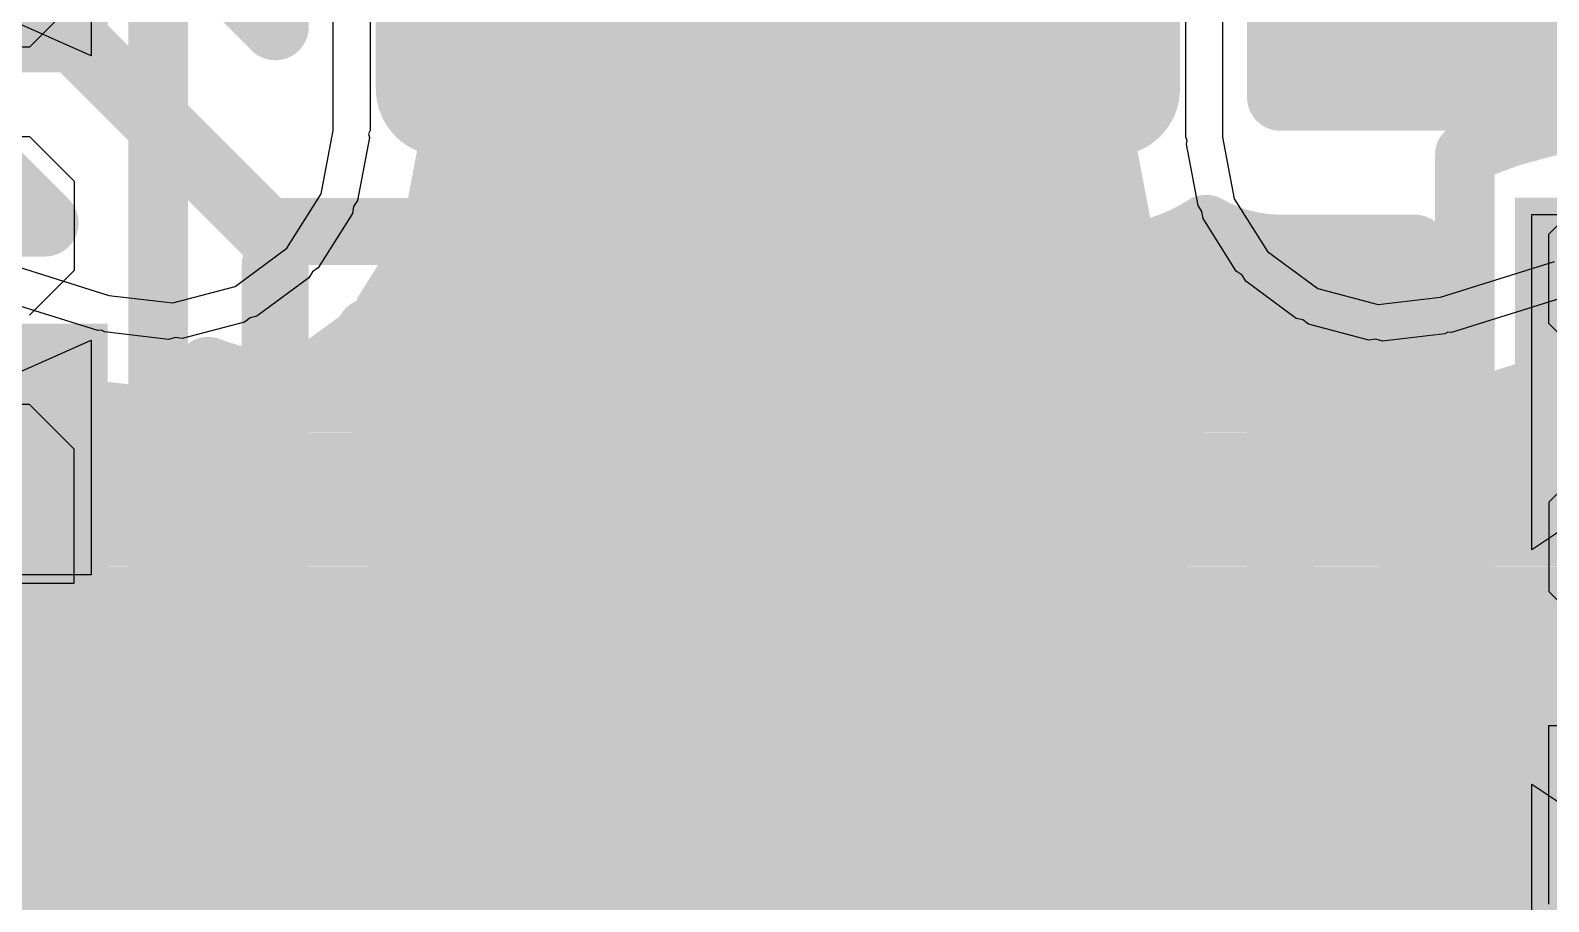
# Model space of a CAD drawing. Header units: millimetres. Extents: x 0.11 to 5.67, y 0.55 to 4.24.
# Drawn here: x 2.0008 to 2.1791, y 2.2864 to 2.3888 of the extents above; entities that cross this region are included whole.
import ezdxf

# ---------------------------------------------------------------- set-up
doc = ezdxf.new("R2010")
doc.units = ezdxf.units.MM
doc.header["$MEASUREMENT"] = 0
for name, color, linetype in [('BottomLayer', 5, 'Continuous'), ('BottomOverlay', 54, 'Continuous'), ('BottomPaste', 16, 'Continuous'), ('BottomSolder', 6, 'Continuous'), ('InternalPlane1', 76, 'Continuous'), ('InternalPlane2', 16, 'Continuous'), ('Mechanical3', 76, 'Continuous'), ('MultiLayer', 9, 'Continuous'), ('TopLayer', 1, 'Continuous'), ('TopOverlay', 2, 'Continuous'), ('TopPaste', 8, 'Continuous'), ('TopSolder', 216, 'Continuous'), ('ViaHoleLayer', 16, 'Continuous')]:
    doc.layers.add(name, color=color, linetype=linetype)

# ---------------------------------------------------------------- blocks, each defined once
blk = doc.blocks.new('RC0603_B_147')
at = {"layer": 'BottomLayer'}
for points in [[(-0.04429, -0.01772), (-0.01673, -0.01772), (-0.04429, 0.01772), (-0.01673, 0.01772)], [(0.04427, 0.01772), (0.01671, 0.01772), (0.04427, -0.01772), (0.01671, -0.01772)]]:
    blk.add_solid(points, dxfattribs=at)
at = {"layer": 'BottomOverlay', "const_width": 0.00701}
for points in [[(-0.05217, 0.02559), (-0.05217, -0.02559)], [(-0.05217, 0.02559), (0.05217, 0.02559)], [(0.05217, 0.02559), (0.05217, -0.02559)], [(-0.05217, -0.02559), (0.05217, -0.02559)]]:
    blk.add_lwpolyline(points, dxfattribs=at)
at = {"layer": 'BottomOverlay', "const_width": 0.0035}
for points in [[(-0.05392, 0.02559, 1), (-0.05041, 0.02559, 1)], [(-0.05392, 0.02559, 1), (-0.05041, 0.02559, 1)], [(0.05041, 0.02559, 1), (0.05392, 0.02559, 1)], [(0.05041, 0.02559, 1), (0.05392, 0.02559, 1)], [(-0.05392, -0.02559, 1), (-0.05041, -0.02559, 1)], [(-0.05392, -0.02559, 1), (-0.05041, -0.02559, 1)], [(0.05041, -0.02559, 1), (0.05392, -0.02559, 1)], [(0.05041, -0.02559, 1), (0.05392, -0.02559, 1)]]:
    blk.add_lwpolyline(points, format="xyb", close=True, dxfattribs=at)
at = {"layer": 'BottomPaste'}
for p, q in [((-0.04429, -0.01772), (-0.04429, 0.01772)), ((-0.04429, 0.01772), (-0.01673, 0.01772)), ((-0.01673, 0.01772), (-0.02461, 0)), ((0.02458, 0), (0.01671, 0.01772)), ((0.01671, 0.01772), (0.04427, 0.01772)), ((0.04427, 0.01772), (0.04427, -0.01772)), ((-0.02461, 0), (-0.01673, -0.01772)), ((0.01671, -0.01772), (0.02458, 0)), ((-0.01673, -0.01772), (-0.04429, -0.01772)), ((0.04427, -0.01772), (0.01671, -0.01772))]:
    blk.add_line(p, q, dxfattribs=at)
at = {"layer": 'BottomSolder'}
for points in [[(-0.04626, -0.01969), (-0.01476, -0.01969), (-0.04626, 0.01969), (-0.01476, 0.01969)], [(0.04624, 0.01969), (0.01474, 0.01969), (0.04624, -0.01969), (0.01474, -0.01969)]]:
    blk.add_solid(points, dxfattribs=at)
at = {"layer": 'Mechanical3'}
for p, q in [((-0.04528, 0.01575), (-0.04528, -0.01574)), ((-0.03478, 0.00525), (-0.02429, 0.01575)), ((0.0072, 0.01575), (-0.01379, 0.01575)), ((-0.01379, 0.01575), (0.0072, -0.00524)), ((0.0177, 0.0105), (0.02294, 0.01575)), ((0.02294, 0.01575), (0.03344, 0.01575)), ((0.03344, 0.01575), (0.03869, 0.0105)), ((0.03869, 0.0105), (0.03869, -0.01049)), ((-0.02953, 0.00525), (-0.04528, 0.00525)), ((-0.02429, 0.00001), (-0.02953, 0.00525)), ((-0.02429, -0.01049), (-0.02429, 0.00001)), ((0.0177, -0.00524), (0.02294, 0.00001)), ((0.02294, 0.00001), (0.03869, 0.00001)), ((0.0072, -0.00524), (0.0072, -0.01049)), ((0.0177, -0.01049), (0.0177, -0.00524)), ((-0.02953, -0.01574), (-0.02429, -0.01049)), ((-0.00854, -0.01574), (-0.01379, -0.01049)), ((0.0072, -0.01049), (0.00195, -0.01574)), ((0.02294, -0.01574), (0.0177, -0.01049)), ((0.03869, -0.01049), (0.03344, -0.01574)), ((-0.04528, -0.01574), (-0.02953, -0.01574)), ((0.00195, -0.01574), (-0.00854, -0.01574)), ((0.03344, -0.01574), (0.02294, -0.01574))]:
    blk.add_line(p, q, dxfattribs=at)
blk = doc.blocks.new('SDR0805_180')
at = {"layer": 'TopLayer'}
for p, q in [((-0.07054, 0.15033), (-0.07784, 0.14948)), ((-0.06345, 0.14846), (-0.07054, 0.15033)), ((0.07109, 0.15012), (0.06378, 0.14819)), ((0.07859, 0.14925), (0.07109, 0.15012)), ((-0.07784, 0.14948), (-0.09125, 0.14529)), ((-0.05753, 0.14411), (-0.06345, 0.14846)), ((0.06378, 0.14819), (0.05768, 0.14371)), ((0.09155, 0.1452), (0.07859, 0.14925)), ((-0.05361, 0.1379), (-0.05753, 0.14411)), ((0.05768, 0.14371), (0.05365, 0.13732)), ((-0.05224, 0.13068), (-0.05361, 0.1379)), ((0.05365, 0.13732), (0.05224, 0.12989)), ((-0.05224, -0.12989), (-0.05224, 0.13068)), ((0.05224, 0.12989), (0.05224, -0.13068))]:
    blk.add_line(p, q, dxfattribs=at)
at = {"layer": 'TopOverlay', "const_width": 0.00709}
blk.add_lwpolyline([(-0.06536, 0.17141, -0.154808), (0.06466, 0.16846)], format="xyb", dxfattribs=at)
at = {"layer": 'TopOverlay', "const_width": 0.00354}
for points in [[(-0.06713, 0.17141, 1), (-0.06359, 0.17141, 1)], [(0.06289, 0.16846, 1), (0.06643, 0.16846, 1)]]:
    blk.add_lwpolyline(points, format="xyb", close=True, dxfattribs=at)
at = {"layer": 'TopPaste'}
for p, q in [((-0.07054, 0.15033), (-0.07784, 0.14948)), ((-0.06345, 0.14846), (-0.07054, 0.15033)), ((0.07109, 0.15012), (0.06378, 0.14819)), ((0.07859, 0.14925), (0.07109, 0.15012)), ((-0.07784, 0.14948), (-0.09125, 0.14529)), ((-0.05753, 0.14411), (-0.06345, 0.14846)), ((0.06378, 0.14819), (0.05768, 0.14371)), ((0.09155, 0.1452), (0.07859, 0.14925)), ((-0.05361, 0.1379), (-0.05753, 0.14411)), ((0.05768, 0.14371), (0.05365, 0.13732)), ((-0.05224, 0.13068), (-0.05361, 0.1379)), ((0.05365, 0.13732), (0.05224, 0.12989)), ((-0.05224, -0.12989), (-0.05224, 0.13068)), ((0.05224, 0.12989), (0.05224, -0.13068))]:
    blk.add_line(p, q, dxfattribs=at)
at = {"layer": 'TopSolder'}
for p, q in [((-0.09254, 0.14943), (-0.07913, 0.15362)), ((-0.07913, 0.15362), (-0.07871, 0.15358)), ((-0.07871, 0.15358), (-0.07834, 0.15378)), ((-0.07834, 0.15378), (-0.07105, 0.15463)), ((-0.07105, 0.15463), (-0.07025, 0.15441)), ((-0.07025, 0.15441), (-0.06944, 0.15452)), ((-0.06944, 0.15452), (-0.06234, 0.15264)), ((0.06267, 0.15238), (0.06998, 0.15431)), ((0.06998, 0.15431), (0.07079, 0.1542)), ((0.07079, 0.1542), (0.07159, 0.15442)), ((0.07159, 0.15442), (0.0791, 0.15355)), ((0.0791, 0.15355), (0.07947, 0.15334)), ((-0.06234, 0.15264), (-0.06168, 0.15214)), ((-0.06168, 0.15214), (-0.06088, 0.15195)), ((-0.06088, 0.15195), (-0.05496, 0.1476)), ((0.05512, 0.1472), (0.06121, 0.15168)), ((0.06121, 0.15168), (0.06201, 0.15188)), ((0.06201, 0.15188), (0.06267, 0.15238)), ((0.07947, 0.15334), (0.07989, 0.15338)), ((0.07989, 0.15338), (0.09284, 0.14933)), ((-0.05496, 0.1476), (-0.05454, 0.14689)), ((-0.05454, 0.14689), (-0.05386, 0.14642)), ((-0.05386, 0.14642), (-0.04995, 0.14021)), ((0.05402, 0.14602), (0.05469, 0.1465)), ((0.05469, 0.1465), (0.05512, 0.1472)), ((0.04999, 0.13963), (0.05402, 0.14602)), ((-0.04995, 0.14021), (-0.04981, 0.13939)), ((-0.04981, 0.13939), (-0.04936, 0.1387)), ((0.04985, 0.13881), (0.04999, 0.13963)), ((-0.04936, 0.1387), (-0.04799, 0.13149)), ((0.04799, 0.1307), (0.0494, 0.13812)), ((0.0494, 0.13812), (0.04985, 0.13881)), ((-0.04799, 0.13149), (-0.04808, 0.13107)), ((-0.04808, 0.13107), (-0.04791, 0.13068)), ((-0.04791, 0.13068), (-0.04791, -0.12989)), ((0.04791, 0.12989), (0.04808, 0.13028)), ((0.04808, 0.13028), (0.04799, 0.1307)), ((0.04791, -0.13068), (0.04791, 0.12989))]:
    blk.add_line(p, q, dxfattribs=at)
blk = doc.blocks.new('S_PDSO_G10_B_194')
at = {"layer": 'BottomLayer', "const_width": 0.01181}
for points in [[(-0.04035, 0.06299), (-0.04035, 0.10827)], [(-0.02067, 0.06299), (-0.02067, 0.10827)], [(-0.00098, 0.06299), (-0.00098, 0.10827)], [(0.0187, 0.06299), (0.0187, 0.10827)], [(0.03839, 0.06299), (0.03839, 0.10827)], [(-0.04035, -0.11024), (-0.04035, -0.06496)], [(-0.02067, -0.11024), (-0.02067, -0.06496)], [(-0.00098, -0.11024), (-0.00098, -0.06496)], [(0.0187, -0.11024), (0.0187, -0.06496)], [(0.03839, -0.11024), (0.03839, -0.06496)]]:
    blk.add_lwpolyline(points, dxfattribs=at)
at = {"layer": 'BottomLayer', "const_width": 0.00591}
for points in [[(-0.04331, 0.10827, 1), (-0.0374, 0.10827, 1)], [(-0.02362, 0.10827, 1), (-0.01772, 0.10827, 1)], [(-0.00394, 0.10827, 1), (0.00197, 0.10827, 1)], [(0.01575, 0.10827, 1), (0.02165, 0.10827, 1)], [(0.03543, 0.10827, 1), (0.04134, 0.10827, 1)], [(-0.04331, 0.06299, 1), (-0.0374, 0.06299, 1)], [(-0.02362, 0.06299, 1), (-0.01772, 0.06299, 1)], [(-0.00394, 0.06299, 1), (0.00197, 0.06299, 1)], [(0.01575, 0.06299, 1), (0.02165, 0.06299, 1)], [(0.03543, 0.06299, 1), (0.04134, 0.06299, 1)], [(-0.04331, -0.06496, 1), (-0.0374, -0.06496, 1)], [(-0.02362, -0.06496, 1), (-0.01772, -0.06496, 1)], [(-0.00394, -0.06496, 1), (0.00197, -0.06496, 1)], [(0.01575, -0.06496, 1), (0.02165, -0.06496, 1)], [(0.03543, -0.06496, 1), (0.04134, -0.06496, 1)], [(-0.04331, -0.11024, 1), (-0.0374, -0.11024, 1)], [(-0.02362, -0.11024, 1), (-0.01772, -0.11024, 1)], [(-0.00394, -0.11024, 1), (0.00197, -0.11024, 1)], [(0.01575, -0.11024, 1), (0.02165, -0.11024, 1)], [(0.03543, -0.11024, 1), (0.04134, -0.11024, 1)]]:
    blk.add_lwpolyline(points, format="xyb", close=True, dxfattribs=at)
at = {"layer": 'BottomLayer'}
blk.add_solid([(0.03543, 0.02953), (-0.0374, 0.02953), (0.03543, -0.0315), (-0.0374, -0.0315)], dxfattribs=at)
at = {"layer": 'BottomOverlay'}
for points, const_width in [([(-0.06102, 0.10335, 1), (-0.07087, 0.10335, 1)], 0.00984), ([(-0.07333, 0.10335, 1), (-0.06841, 0.10335, 1)], 0.00492), ([(-0.06348, 0.10335, 1), (-0.05856, 0.10335, 1)], 0.00492), ([(-0.06201, 0.04232, 1), (-0.05807, 0.04232, 1)], 0.00394), ([(0.0561, 0.04232, 1), (0.06004, 0.04232, 1)], 0.00394), ([(-0.06201, -0.04429, 1), (-0.05807, -0.04429, 1)], 0.00394), ([(0.0561, -0.04429, 1), (0.06004, -0.04429, 1)], 0.00394)]:
    blk.add_lwpolyline(points, format="xyb", close=True, dxfattribs=dict(at, const_width=const_width))
at = {"layer": 'BottomOverlay', "const_width": 0.00787}
for points in [[(-0.06004, 0.04232), (-0.06004, -0.04429)], [(0.05807, 0.04232), (0.05807, -0.04429)]]:
    blk.add_lwpolyline(points, dxfattribs=at)
at = {"layer": 'BottomPaste', "const_width": 0.01181}
for points in [[(-0.04035, 0.06299), (-0.04035, 0.10827)], [(-0.02067, 0.06299), (-0.02067, 0.10827)], [(-0.00098, 0.06299), (-0.00098, 0.10827)], [(0.0187, 0.06299), (0.0187, 0.10827)], [(0.03839, 0.06299), (0.03839, 0.10827)], [(-0.04035, -0.11024), (-0.04035, -0.06496)], [(-0.02067, -0.11024), (-0.02067, -0.06496)], [(-0.00098, -0.11024), (-0.00098, -0.06496)], [(0.0187, -0.11024), (0.0187, -0.06496)], [(0.03839, -0.11024), (0.03839, -0.06496)]]:
    blk.add_lwpolyline(points, dxfattribs=at)
at = {"layer": 'BottomPaste', "const_width": 0.00591}
for points in [[(-0.04331, 0.10827, 1), (-0.0374, 0.10827, 1)], [(-0.02362, 0.10827, 1), (-0.01772, 0.10827, 1)], [(-0.00394, 0.10827, 1), (0.00197, 0.10827, 1)], [(0.01575, 0.10827, 1), (0.02165, 0.10827, 1)], [(0.03543, 0.10827, 1), (0.04134, 0.10827, 1)], [(-0.04331, 0.06299, 1), (-0.0374, 0.06299, 1)], [(-0.02362, 0.06299, 1), (-0.01772, 0.06299, 1)], [(-0.00394, 0.06299, 1), (0.00197, 0.06299, 1)], [(0.01575, 0.06299, 1), (0.02165, 0.06299, 1)], [(0.03543, 0.06299, 1), (0.04134, 0.06299, 1)], [(-0.04331, -0.06496, 1), (-0.0374, -0.06496, 1)], [(-0.02362, -0.06496, 1), (-0.01772, -0.06496, 1)], [(-0.00394, -0.06496, 1), (0.00197, -0.06496, 1)], [(0.01575, -0.06496, 1), (0.02165, -0.06496, 1)], [(0.03543, -0.06496, 1), (0.04134, -0.06496, 1)], [(-0.04331, -0.11024, 1), (-0.0374, -0.11024, 1)], [(-0.02362, -0.11024, 1), (-0.01772, -0.11024, 1)], [(-0.00394, -0.11024, 1), (0.00197, -0.11024, 1)], [(0.01575, -0.11024, 1), (0.02165, -0.11024, 1)], [(0.03543, -0.11024, 1), (0.04134, -0.11024, 1)]]:
    blk.add_lwpolyline(points, format="xyb", close=True, dxfattribs=at)
at = {"layer": 'BottomPaste'}
blk.add_solid([(0.03543, 0.02953), (-0.0374, 0.02953), (0.03543, -0.0315), (-0.0374, -0.0315)], dxfattribs=at)
at = {"layer": 'BottomSolder', "const_width": 0.01575}
for points in [[(-0.04035, 0.06299), (-0.04035, 0.10827)], [(-0.02067, 0.06299), (-0.02067, 0.10827)], [(-0.00098, 0.06299), (-0.00098, 0.10827)], [(0.0187, 0.06299), (0.0187, 0.10827)], [(0.03839, 0.06299), (0.03839, 0.10827)], [(-0.04035, -0.11024), (-0.04035, -0.06496)], [(-0.02067, -0.11024), (-0.02067, -0.06496)], [(-0.00098, -0.11024), (-0.00098, -0.06496)], [(0.0187, -0.11024), (0.0187, -0.06496)], [(0.03839, -0.11024), (0.03839, -0.06496)]]:
    blk.add_lwpolyline(points, dxfattribs=at)
at = {"layer": 'BottomSolder', "const_width": 0.00787}
for points in [[(-0.04429, 0.10827, 1), (-0.03642, 0.10827, 1)], [(-0.02461, 0.10827, 1), (-0.01673, 0.10827, 1)], [(-0.00492, 0.10827, 1), (0.00295, 0.10827, 1)], [(0.01476, 0.10827, 1), (0.02264, 0.10827, 1)], [(0.03445, 0.10827, 1), (0.04232, 0.10827, 1)], [(-0.04429, 0.06299, 1), (-0.03642, 0.06299, 1)], [(-0.02461, 0.06299, 1), (-0.01673, 0.06299, 1)], [(-0.00492, 0.06299, 1), (0.00295, 0.06299, 1)], [(0.01476, 0.06299, 1), (0.02264, 0.06299, 1)], [(0.03445, 0.06299, 1), (0.04232, 0.06299, 1)], [(-0.04429, -0.06496, 1), (-0.03642, -0.06496, 1)], [(-0.02461, -0.06496, 1), (-0.01673, -0.06496, 1)], [(-0.00492, -0.06496, 1), (0.00295, -0.06496, 1)], [(0.01476, -0.06496, 1), (0.02264, -0.06496, 1)], [(0.03445, -0.06496, 1), (0.04232, -0.06496, 1)], [(-0.04429, -0.11024, 1), (-0.03642, -0.11024, 1)], [(-0.02461, -0.11024, 1), (-0.01673, -0.11024, 1)], [(-0.00492, -0.11024, 1), (0.00295, -0.11024, 1)], [(0.01476, -0.11024, 1), (0.02264, -0.11024, 1)], [(0.03445, -0.11024, 1), (0.04232, -0.11024, 1)]]:
    blk.add_lwpolyline(points, format="xyb", close=True, dxfattribs=at)
at = {"layer": 'BottomSolder'}
blk.add_solid([(0.0374, 0.0315), (-0.03937, 0.0315), (0.0374, -0.03346), (-0.03937, -0.03346)], dxfattribs=at)
blk = doc.blocks.new('CC16X10_CAP0_5_1__P________242')
at = {"layer": 'TopOverlay', "const_width": 0.01}
blk.add_lwpolyline([(0.29685, 0, 1), (-0.09685, 0, 1)], format="xyb", close=True, dxfattribs=at)
blk = doc.blocks.new('CC0603_B_245')
at = {"layer": 'BottomLayer'}
for points in [[(-0.05315, -0.01772), (-0.01378, -0.01772), (-0.05315, 0.01772), (-0.01378, 0.01772)], [(0.05315, 0.01772), (0.01378, 0.01772), (0.05315, -0.01772), (0.01378, -0.01772)]]:
    blk.add_solid(points, dxfattribs=at)
at = {"layer": 'BottomOverlay', "const_width": 0.00701}
for points in [[(-0.06031, -0.02558, -0.201181), (-0.06035, 0.02547)], [(0.06042, 0.02547, -0.201181), (0.06038, -0.02558)]]:
    blk.add_lwpolyline(points, format="xyb", dxfattribs=at)
at = {"layer": 'BottomOverlay', "const_width": 0.0035}
for points in [[(-0.0621, 0.02547, 1), (-0.0586, 0.02547, 1)], [(-0.06172, 0.0255, 1), (-0.05821, 0.0255, 1)], [(0.05828, 0.0255, 1), (0.06179, 0.0255, 1)], [(0.05867, 0.02547, 1), (0.06217, 0.02547, 1)], [(-0.06206, -0.02558, 1), (-0.05856, -0.02558, 1)], [(-0.06179, -0.02559, 1), (-0.05829, -0.02559, 1)], [(0.05829, -0.02559, 1), (0.06179, -0.02559, 1)], [(0.05863, -0.02558, 1), (0.06213, -0.02558, 1)]]:
    blk.add_lwpolyline(points, format="xyb", close=True, dxfattribs=at)
at = {"layer": 'BottomOverlay', "const_width": 0.00701}
for points in [[(0.06004, 0.0255), (-0.05996, 0.0255)], [(0.06004, -0.02559), (-0.06004, -0.02559)]]:
    blk.add_lwpolyline(points, dxfattribs=at)
at = {"layer": 'BottomPaste'}
for p, q in [((-0.05315, -0.01772), (-0.05315, 0.01772)), ((-0.05315, 0.01772), (-0.01378, 0.01772)), ((-0.01378, 0.01772), (-0.02559, 0)), ((0.02559, 0), (0.01378, 0.01772)), ((0.01378, 0.01772), (0.05315, 0.01772)), ((0.05315, 0.01772), (0.05315, -0.01772)), ((-0.02559, 0), (-0.01378, -0.01772)), ((0.01378, -0.01772), (0.02559, 0)), ((-0.01378, -0.01772), (-0.05315, -0.01772)), ((0.05315, -0.01772), (0.01378, -0.01772))]:
    blk.add_line(p, q, dxfattribs=at)
at = {"layer": 'BottomSolder'}
for points in [[(-0.05512, -0.01969), (-0.01181, -0.01969), (-0.05512, 0.01969), (-0.01181, 0.01969)], [(0.05512, 0.01969), (0.01181, 0.01969), (0.05512, -0.01969), (0.01181, -0.01969)]]:
    blk.add_solid(points, dxfattribs=at)
at = {"layer": 'Mechanical3'}
for p, q in [((-0.0561, 0.0105), (-0.05085, 0.01575)), ((-0.05085, 0.01575), (-0.04036, 0.01575)), ((-0.04036, 0.01575), (-0.03511, 0.0105)), ((-0.01937, 0.01575), (-0.02462, 0.0105)), ((-0.00887, 0.01575), (-0.01937, 0.01575)), ((-0.00363, 0.0105), (-0.00887, 0.01575)), ((0.01212, 0.01575), (0.00687, 0.0105)), ((0.02261, 0.01575), (0.01212, 0.01575)), ((0.02786, 0.0105), (0.02261, 0.01575)), ((-0.0561, -0.01049), (-0.0561, 0.0105)), ((-0.00363, 0.00525), (-0.00363, 0.0105)), ((0.02786, 0.00001), (0.02786, 0.0105)), ((-0.00887, 0.00001), (-0.00363, 0.00525)), ((-0.00887, 0.00001), (-0.01412, 0.00001)), ((-0.01412, 0.00001), (-0.00887, 0.00001)), ((-0.00363, -0.00524), (-0.00887, 0.00001)), ((0.00687, -0.01574), (0.00687, 0.00001)), ((0.00687, 0.00001), (0.01736, -0.00524)), ((0.02261, -0.00524), (0.02786, 0.00001)), ((-0.00363, -0.01049), (-0.00363, -0.00524)), ((0.01736, -0.00524), (0.02261, -0.00524)), ((-0.05085, -0.01574), (-0.0561, -0.01049)), ((-0.03511, -0.01049), (-0.04036, -0.01574)), ((-0.02462, -0.01049), (-0.01937, -0.01574)), ((-0.00887, -0.01574), (-0.00363, -0.01049)), ((-0.04036, -0.01574), (-0.05085, -0.01574)), ((-0.01937, -0.01574), (-0.00887, -0.01574)), ((0.02786, -0.01574), (0.00687, -0.01574))]:
    blk.add_line(p, q, dxfattribs=at)

msp = doc.modelspace()

# ---------------------------------------------------------------- linework, layer by layer
at = {"layer": 'BottomLayer', "const_width": 0.00787}
for points in [[(2.14764, 2.38091), (2.14764, 2.53839)], [(2.02953, 2.3892), (2.02953, 2.42717)], [(2.10827, 2.38189), (2.10827, 2.42717)], [(2.10827, 2.38189), (2.10827, 2.42717)], [(2.08783, 2.36977), (2.08783, 2.40377)], [(1.99409, 2.39958), (2.02852, 2.36516)], [(2.02165, 2.39708), (2.02953, 2.3892)], [(2.02602, 2.39271), (2.02953, 2.39271)], [(2.14764, 2.39271), (2.25787, 2.39271)], [(2.14764, 2.38484), (2.24999, 2.38484)], [(2.14764, 2.38091), (2.24606, 2.38091)], [(1.9966, 2.37202), (2.00248, 2.36614)], [(1.95276, 2.36909), (1.99953, 2.36909)], [(2.08322, 2.36516), (2.08783, 2.36977)], [(2.10553, 2.36909), (2.113, 2.36909)], [(1.95866, 2.36614), (2.00248, 2.36614)], [(2.02852, 2.36516), (2.08322, 2.36516)], [(2.14764, 2.36319), (2.16339, 2.36319)], [(2.16339, 2.31398), (2.16339, 2.36319)], [(2.10334, 2.36121), (2.16339, 2.36121)], [(2.09574, 2.35263), (2.10036, 2.35724)], [(2.09645, 2.35334), (2.16339, 2.35334)], [(2.02165, 2.31102), (2.02165, 2.34883)], [(2.02852, 2.34744), (2.08322, 2.34744)], [(2.02165, 2.34547), (2.16339, 2.34547)], [(2.02165, 2.33759), (2.16339, 2.33759)], [(2.02165, 2.32972), (2.16339, 2.32972)], [(2.02165, 2.32184), (2.16339, 2.32184)], [(2.02165, 2.31397), (2.16339, 2.31397)], [(2.16339, 2.31398), (2.22638, 2.31398)], [(2.16339, 2.31398), (2.22638, 2.31398)], [(2.16339, 2.25), (2.16339, 2.31398)], [(1.98622, 2.31102), (2.02165, 2.31102)], [(1.9645, 2.3061), (2.16339, 2.3061)], [(1.95472, 2.29822), (2.16339, 2.29822)], [(1.89149, 2.29035), (2.16339, 2.29035)], [(1.88362, 2.28247), (2.16339, 2.28247)]]:
    msp.add_lwpolyline(points, dxfattribs=at)
at = {"layer": 'BottomLayer'}
for points, const_width in [([(2.02756, 2.3892, 1), (2.0315, 2.3892, 1)], 0.00394), ([(2.02756, 2.3892, 1), (2.0315, 2.3892, 1)], 0.00394), ([(2.14567, 2.38484, 1), (2.14961, 2.38484, 1)], 0.00394), ([(2.1063, 2.38189, 1), (2.11024, 2.38189, 1)], 0.00394), ([(2.1063, 2.38189, 1), (2.11024, 2.38189, 1)], 0.00394), ([(2.1063, 2.38189, 1), (2.11024, 2.38189, 1)], 0.00394), ([(2.1063, 2.38189, 1), (2.11024, 2.38189, 1)], 0.00394), ([(2.14567, 2.38091, 1), (2.14961, 2.38091, 1)], 0.00394), ([(2.14567, 2.38091, 1), (2.14961, 2.38091, 1)], 0.00394), ([(2.10358, 2.3719, 1), (2.10751, 2.3719, 1)], 0.00394), ([(1.99757, 2.36909, 1), (2.0015, 2.36909, 1)], 0.00394), ([(2.08586, 2.36977, 1), (2.0898, 2.36977, 1)], 0.00394), ([(2.08586, 2.36977, 1), (2.0898, 2.36977, 1)], 0.00394), ([(2.10356, 2.36909, 1), (2.1075, 2.36909, 1)], 0.00394), ([(2.10358, 2.36977, 1), (2.10751, 2.36977, 1)], 0.00394), ([(2.10358, 2.36977, 1), (2.10751, 2.36977, 1)], 0.00394), ([(2.11103, 2.36909, 1), (2.11497, 2.36909, 1)], 0.00394), ([(2.00051, 2.36614, 1), (2.00445, 2.36614, 1)], 0.00394), ([(2.00051, 2.36614, 1), (2.00445, 2.36614, 1)], 0.00394), ([(2.02655, 2.36516, 1), (2.03049, 2.36516, 1)], 0.00394), ([(2.02655, 2.36516, 1), (2.03049, 2.36516, 1)], 0.00394), ([(2.08125, 2.36516, 1), (2.08519, 2.36516, 1)], 0.00394), ([(2.08125, 2.36516, 1), (2.08519, 2.36516, 1)], 0.00394), ([(2.1369, 2.36551, 1), (2.14084, 2.36551, 1)], 0.00394), ([(2.1369, 2.36551, 1), (2.14084, 2.36551, 1)], 0.00394), ([(2.1369, 2.36551, 1), (2.14084, 2.36551, 1)], 0.00394), ([(2.14567, 2.36319, 1), (2.14961, 2.36319, 1)], 0.00394), ([(2.14567, 2.36319, 1), (2.14961, 2.36319, 1)], 0.00394), ([(2.14567, 2.36319, 1), (2.14961, 2.36319, 1)], 0.00394), ([(2.16142, 2.36319, 1), (2.16535, 2.36319, 1)], 0.00394), ([(2.16142, 2.36319, 1), (2.16535, 2.36319, 1)], 0.00394), ([(2.10137, 2.36121, 1), (2.10531, 2.36121, 1)], 0.00394), ([(2.16142, 2.36121, 1), (2.16535, 2.36121, 1)], 0.00394), ([(2.09839, 2.35724, 1), (2.10233, 2.35724, 1)], 0.00394), ([(2.09839, 2.35724, 1), (2.10233, 2.35724, 1)], 0.00394), ([(2.09839, 2.35724, 1), (2.10233, 2.35724, 1)], 0.00394), ([(2.09378, 2.35263, 1), (2.09771, 2.35263, 1)], 0.00394), ([(2.09378, 2.35263, 1), (2.09771, 2.35263, 1)], 0.00394), ([(2.09378, 2.35263, 1), (2.09771, 2.35263, 1)], 0.00394), ([(2.09449, 2.35334, 1), (2.09842, 2.35334, 1)], 0.00394), ([(2.16142, 2.35334, 1), (2.16535, 2.35334, 1)], 0.00394), ([(2.01969, 2.34883, 1), (2.02362, 2.34883, 1)], 0.00394), ([(2.01969, 2.34883, 1), (2.02362, 2.34883, 1)], 0.00394), ([(2.01969, 2.34883, 1), (2.02362, 2.34883, 1)], 0.00394), ([(2.02655, 2.34744, 1), (2.03049, 2.34744, 1)], 0.00394), ([(2.02655, 2.34744, 1), (2.03049, 2.34744, 1)], 0.00394), ([(2.02655, 2.34744, 1), (2.03049, 2.34744, 1)], 0.00394), ([(2.08125, 2.34744, 1), (2.08519, 2.34744, 1)], 0.00394), ([(2.08125, 2.34744, 1), (2.08519, 2.34744, 1)], 0.00394), ([(2.08125, 2.34744, 1), (2.08519, 2.34744, 1)], 0.00394), ([(2.01969, 2.34547, 1), (2.02362, 2.34547, 1)], 0.00394), ([(2.16142, 2.34547, 1), (2.16535, 2.34547, 1)], 0.00394), ([(2.05807, 2.33661, 1), (2.06988, 2.33661, 1)], 0.01181), ([(2.10728, 2.33661, 1), (2.11909, 2.33661, 1)], 0.01181), ([(2.01969, 2.33759, 1), (2.02362, 2.33759, 1)], 0.00394), ([(2.16142, 2.33759, 1), (2.16535, 2.33759, 1)], 0.00394), ([(2.01969, 2.32972, 1), (2.02362, 2.32972, 1)], 0.00394), ([(2.16142, 2.32972, 1), (2.16535, 2.32972, 1)], 0.00394), ([(2.08268, 2.31791, 1), (2.09449, 2.31791, 1)], 0.01181), ([(2.01969, 2.32184, 1), (2.02362, 2.32184, 1)], 0.00394), ([(2.16142, 2.32184, 1), (2.16535, 2.32184, 1)], 0.00394), ([(2.01969, 2.31397, 1), (2.02362, 2.31397, 1)], 0.00394), ([(2.16142, 2.31398, 1), (2.16535, 2.31398, 1)], 0.00394), ([(2.16142, 2.31398, 1), (2.16535, 2.31398, 1)], 0.00394), ([(2.16142, 2.31398, 1), (2.16535, 2.31398, 1)], 0.00394), ([(2.16142, 2.31397, 1), (2.16535, 2.31397, 1)], 0.00394), ([(2.16142, 2.31398, 1), (2.16535, 2.31398, 1)], 0.00394), ([(2.01969, 2.31102, 1), (2.02362, 2.31102, 1)], 0.00394), ([(2.01969, 2.31102, 1), (2.02362, 2.31102, 1)], 0.00394), ([(2.05807, 2.29921, 1), (2.06988, 2.29921, 1)], 0.01181), ([(2.10728, 2.29921, 1), (2.11909, 2.29921, 1)], 0.01181), ([(2.16142, 2.3061, 1), (2.16535, 2.3061, 1)], 0.00394), ([(2.16142, 2.29822, 1), (2.16535, 2.29822, 1)], 0.00394), ([(2.16142, 2.29035, 1), (2.16535, 2.29035, 1)], 0.00394), ([(2.16142, 2.28247, 1), (2.16535, 2.28247, 1)], 0.00394)]:
    msp.add_lwpolyline(points, format="xyb", close=True, dxfattribs=dict(at, const_width=const_width))
at = {"layer": 'BottomLayer', "const_width": 0.00787}
for points in [[(2.10827, 2.38189, -0.133818), (2.10555, 2.3719)], [(2.13887, 2.36551, -0.598998), (2.10827, 2.38189)], [(2.10555, 2.36977, -0.198912), (2.10036, 2.35724)], [(2.10555, 2.36977, -0.198912), (2.10036, 2.35724)], [(2.14764, 2.36319, -0.130139), (2.13887, 2.36551)], [(2.14764, 2.36319, -0.130139), (2.13887, 2.36551)], [(2.09574, 2.35263, -0.198912), (2.08322, 2.34744)], [(2.09574, 2.35263, -0.198912), (2.08322, 2.34744)], [(2.02852, 2.34744, -0.099824), (2.02165, 2.34883)], [(2.02852, 2.34744, -0.099824), (2.02165, 2.34883)]]:
    msp.add_lwpolyline(points, format="xyb", dxfattribs=at)
at = {"layer": 'InternalPlane1', "const_width": 0.02591}
msp.add_lwpolyline([(2.17799, 2.40453, 1), (2.2039, 2.40453, 1)], format="xyb", close=True, dxfattribs=at)
at = {"layer": 'InternalPlane2', "const_width": 0.02591}
for points in [[(2.17799, 2.40453, 1), (2.2039, 2.40453, 1)], [(2.05102, 2.33661, 1), (2.07693, 2.33661, 1)], [(2.10024, 2.33661, 1), (2.12614, 2.33661, 1)], [(2.07563, 2.31791, 1), (2.10154, 2.31791, 1)], [(2.05102, 2.29921, 1), (2.07693, 2.29921, 1)], [(2.10024, 2.29921, 1), (2.12614, 2.29921, 1)]]:
    msp.add_lwpolyline(points, format="xyb", close=True, dxfattribs=at)
at = {"layer": 'MultiLayer', "const_width": 0.01181}
for points in [[(2.05807, 2.33661, 1), (2.06988, 2.33661, 1)], [(2.10728, 2.33661, 1), (2.11909, 2.33661, 1)], [(2.08268, 2.31791, 1), (2.09449, 2.31791, 1)], [(2.05807, 2.29921, 1), (2.06988, 2.29921, 1)], [(2.10728, 2.29921, 1), (2.11909, 2.29921, 1)]]:
    msp.add_lwpolyline(points, format="xyb", close=True, dxfattribs=at)
at = {"layer": 'TopLayer', "const_width": 0.00787}
for points in [[(2.12678, 2.37621), (2.12678, 2.63678)], [(2.05039, 2.377), (2.05039, 2.60361)], [(2.05039, 2.39271), (2.12678, 2.39271)], [(2.05039, 2.38484), (2.12678, 2.38484)], [(2.05038, 2.37696), (2.12678, 2.37696)], [(2.04873, 2.36695), (2.05014, 2.37438)], [(2.12702, 2.37359), (2.12839, 2.36637)], [(2.04914, 2.36909), (2.12788, 2.36909)], [(2.04278, 2.35569), (2.04682, 2.36208)], [(2.13031, 2.3615), (2.13422, 2.35529)], [(2.04627, 2.36121), (2.13049, 2.36121)], [(2.04058, 2.35334), (2.13607, 2.35334)], [(2.03312, 2.34738), (2.03922, 2.35185)], [(2.13779, 2.35146), (2.14371, 2.34711)], [(1.99284, 2.34828), (2.0058, 2.34423)], [(2.17061, 2.344), (2.18402, 2.34819)], [(1.88016, 2.34547), (2.00185, 2.34547)], [(2.02911, 2.34547), (2.14718, 2.34547)], [(2.17531, 2.34547), (2.3462, 2.34547)], [(2.00836, 2.34369), (2.01587, 2.34281)], [(2.02109, 2.34318), (2.0284, 2.34512)], [(2.14843, 2.34485), (2.15553, 2.34297)], [(2.16076, 2.3426), (2.16805, 2.34345)], [(1.88804, 2.33759), (2.34547, 2.33759)], [(1.89173, 2.32972), (2.34613, 2.32972)], [(1.89173, 2.32184), (2.34823, 2.32184)], [(1.89173, 2.31397), (2.35201, 2.31397)], [(1.89173, 2.3061), (2.35804, 2.3061)], [(1.89173, 2.29822), (2.36527, 2.29822)], [(1.89149, 2.29035), (2.35739, 2.29035)], [(1.88362, 2.28247), (2.34952, 2.28247)]]:
    msp.add_lwpolyline(points, dxfattribs=at)
at = {"layer": 'TopLayer'}
for points, const_width in [([(2.04842, 2.38484, 1), (2.05236, 2.38484, 1)], 0.00394), ([(2.12481, 2.38484, 1), (2.12875, 2.38484, 1)], 0.00394), ([(2.04841, 2.37696, 1), (2.05235, 2.37696, 1)], 0.00394), ([(2.04842, 2.377, 1), (2.05236, 2.377, 1)], 0.00394), ([(2.12481, 2.37696, 1), (2.12875, 2.37696, 1)], 0.00394), ([(2.12481, 2.37621, 1), (2.12875, 2.37621, 1)], 0.00394), ([(2.04817, 2.37438, 1), (2.05211, 2.37438, 1)], 0.00394), ([(2.12506, 2.37359, 1), (2.12899, 2.37359, 1)], 0.00394), ([(2.04717, 2.36909, 1), (2.05111, 2.36909, 1)], 0.00394), ([(2.12591, 2.36909, 1), (2.12985, 2.36909, 1)], 0.00394), ([(2.04676, 2.36695, 1), (2.0507, 2.36695, 1)], 0.00394), ([(2.12642, 2.36637, 1), (2.13036, 2.36637, 1)], 0.00394), ([(2.04485, 2.36208, 1), (2.04878, 2.36208, 1)], 0.00394), ([(2.12834, 2.3615, 1), (2.13228, 2.3615, 1)], 0.00394), ([(2.0443, 2.36121, 1), (2.04824, 2.36121, 1)], 0.00394), ([(2.12852, 2.36121, 1), (2.13246, 2.36121, 1)], 0.00394), ([(2.04082, 2.35569, 1), (2.04475, 2.35569, 1)], 0.00394), ([(2.13226, 2.35529, 1), (2.13619, 2.35529, 1)], 0.00394), ([(2.03861, 2.35334, 1), (2.04254, 2.35334, 1)], 0.00394), ([(2.1341, 2.35334, 1), (2.13804, 2.35334, 1)], 0.00394), ([(2.03725, 2.35185, 1), (2.04119, 2.35185, 1)], 0.00394), ([(2.13582, 2.35146, 1), (2.13976, 2.35146, 1)], 0.00394), ([(2.03116, 2.34738, 1), (2.03509, 2.34738, 1)], 0.00394), ([(2.14174, 2.34711, 1), (2.14568, 2.34711, 1)], 0.00394), ([(1.99989, 2.34547, 1), (2.00382, 2.34547, 1)], 0.00394), ([(2.02714, 2.34547, 1), (2.03108, 2.34547, 1)], 0.00394), ([(2.14521, 2.34547, 1), (2.14915, 2.34547, 1)], 0.00394), ([(2.17334, 2.34547, 1), (2.17728, 2.34547, 1)], 0.00394), ([(2.00383, 2.34423, 1), (2.00777, 2.34423, 1)], 0.00394), ([(2.00639, 2.34369, 1), (2.01033, 2.34369, 1)], 0.00394), ([(2.02643, 2.34512, 1), (2.03037, 2.34512, 1)], 0.00394), ([(2.05807, 2.33661, 1), (2.06988, 2.33661, 1)], 0.01181), ([(2.10728, 2.33661, 1), (2.11909, 2.33661, 1)], 0.01181), ([(2.14647, 2.34485, 1), (2.1504, 2.34485, 1)], 0.00394), ([(2.16864, 2.344, 1), (2.17258, 2.344, 1)], 0.00394), ([(2.0139, 2.34281, 1), (2.01784, 2.34281, 1)], 0.00394), ([(2.01912, 2.34318, 1), (2.02306, 2.34318, 1)], 0.00394), ([(2.15356, 2.34297, 1), (2.1575, 2.34297, 1)], 0.00394), ([(2.15879, 2.3426, 1), (2.16272, 2.3426, 1)], 0.00394), ([(2.16608, 2.34345, 1), (2.17002, 2.34345, 1)], 0.00394), ([(2.08268, 2.31791, 1), (2.09449, 2.31791, 1)], 0.01181), ([(2.05807, 2.29921, 1), (2.06988, 2.29921, 1)], 0.01181), ([(2.10728, 2.29921, 1), (2.11909, 2.29921, 1)], 0.01181)]:
    msp.add_lwpolyline(points, format="xyb", close=True, dxfattribs=dict(at, const_width=const_width))
at = {"layer": 'ViaHoleLayer', "const_width": 0.00591}
for points in [[(2.06102, 2.33661, 1), (2.06693, 2.33661, 1)], [(2.11024, 2.33661, 1), (2.11614, 2.33661, 1)], [(2.08563, 2.31791, 1), (2.09154, 2.31791, 1)], [(2.06102, 2.29921, 1), (2.06693, 2.29921, 1)], [(2.11024, 2.29921, 1), (2.11614, 2.29921, 1)]]:
    msp.add_lwpolyline(points, format="xyb", close=True, dxfattribs=at)

# ---------------------------------------------------------------- block references
for name, p, rotation in [('SDR0805_180', (2.08858, 2.50689), 180), ('S_PDSO_G10_B_194', (2.0876, 2.31693), 180), ('RC0603_B_147', (1.99016, 2.36909), 90), ('CC0603_B_245', (2.19488, 2.31398), 270), ('CC16X10_CAP0_5_1__P________242', (2.02165, 2.12106), 360)]:
    msp.add_blockref(name, p, dxfattribs=dict(rotation=rotation))

doc.saveas('drawing.dxf')
